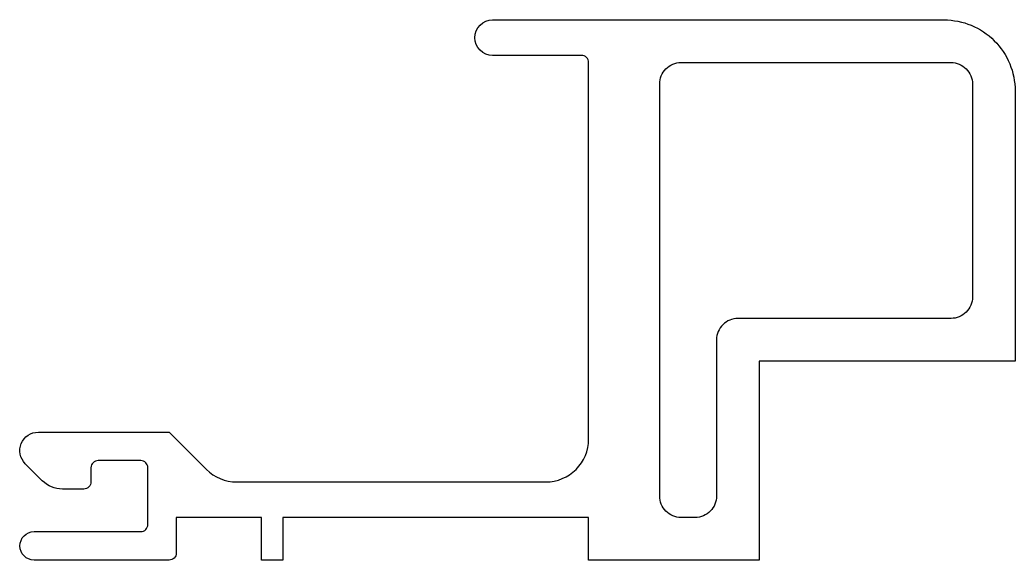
# Model space of a CAD drawing. Extents: x 117.1 to 187.1, y 197.7 to 235.7.
import ezdxf

# ---------------------------------------------------------------- set-up
doc = ezdxf.new("R2010")
doc.units = 0
doc.layers.get('0').update_dxf_attribs({"linetype": 'CONTINUOUS'})

msp = doc.modelspace()

# ---------------------------------------------------------------- linework, layer by layer
for points in [[(125.571, 204.743), (122.571, 204.743, 0.414214), (122.071, 204.243), (122.071, 203.243, -0.414214), (121.571, 202.743), (120.061, 202.743, -0.198912), (118.647, 203.329), (117.452, 204.524, -0.668179), (118.371, 206.743), (127.571, 206.743), (130.193, 204.122, 0.198912), (132.314, 203.243), (154.071, 203.243, 0.414214), (157.071, 206.243), (157.071, 232.743, 0.414214), (156.571, 233.243), (150.321, 233.243, -1), (150.321, 235.743), (182.071, 235.743, -0.414214), (187.071, 230.743), (187.071, 211.743), (169.071, 211.743), (169.071, 197.743), (157.071, 197.743), (157.071, 200.743), (135.571, 200.743), (135.571, 197.743), (134.071, 197.743), (134.071, 200.743), (128.071, 200.743), (128.071, 198.243, -0.414214), (127.571, 197.743), (118.071, 197.743, -1), (118.071, 199.743), (125.571, 199.743, 0.414214), (126.071, 200.243), (126.071, 204.243, 0.414214)], [(166.071, 202.243, -0.414214), (164.571, 200.743), (163.571, 200.743, -0.414214), (162.071, 202.243), (162.071, 231.243, -0.414214), (163.571, 232.743), (182.571, 232.743, -0.414214), (184.071, 231.243), (184.071, 216.243, -0.414214), (182.571, 214.743), (167.571, 214.743, 0.414214), (166.071, 213.243)]]:
    msp.add_lwpolyline(points, format="xyb", close=True)

doc.saveas('drawing.dxf')
